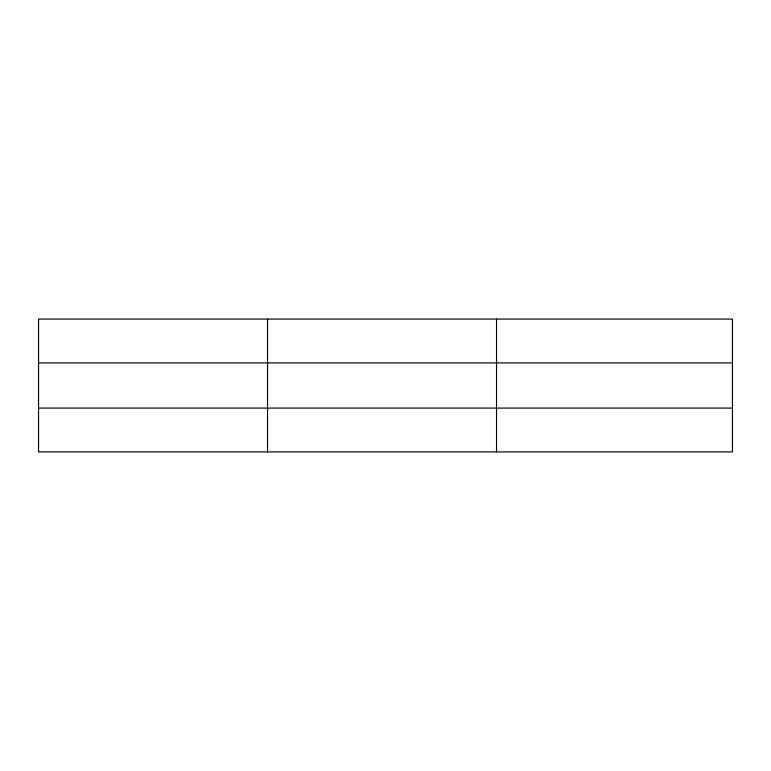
<?xml version="1.0" encoding="UTF-8"?>
<svg xmlns="http://www.w3.org/2000/svg" width="771" height="771" viewBox="0 0 771 771"><rect width="100%" height="100%" fill="white"/><g stroke="black" fill="none" stroke-linecap="round" stroke-linejoin="round"><path stroke-width="1.16" d="M267.537 319.078L267.537 451.922M496.524 319.078L496.524 451.922M732.45 408.081L732.45 451.922L38.55 451.922L38.55 319.078L732.45 319.078L732.45 408.081L38.55 408.081M38.55 362.919L732.45 362.919"/></g></svg>
